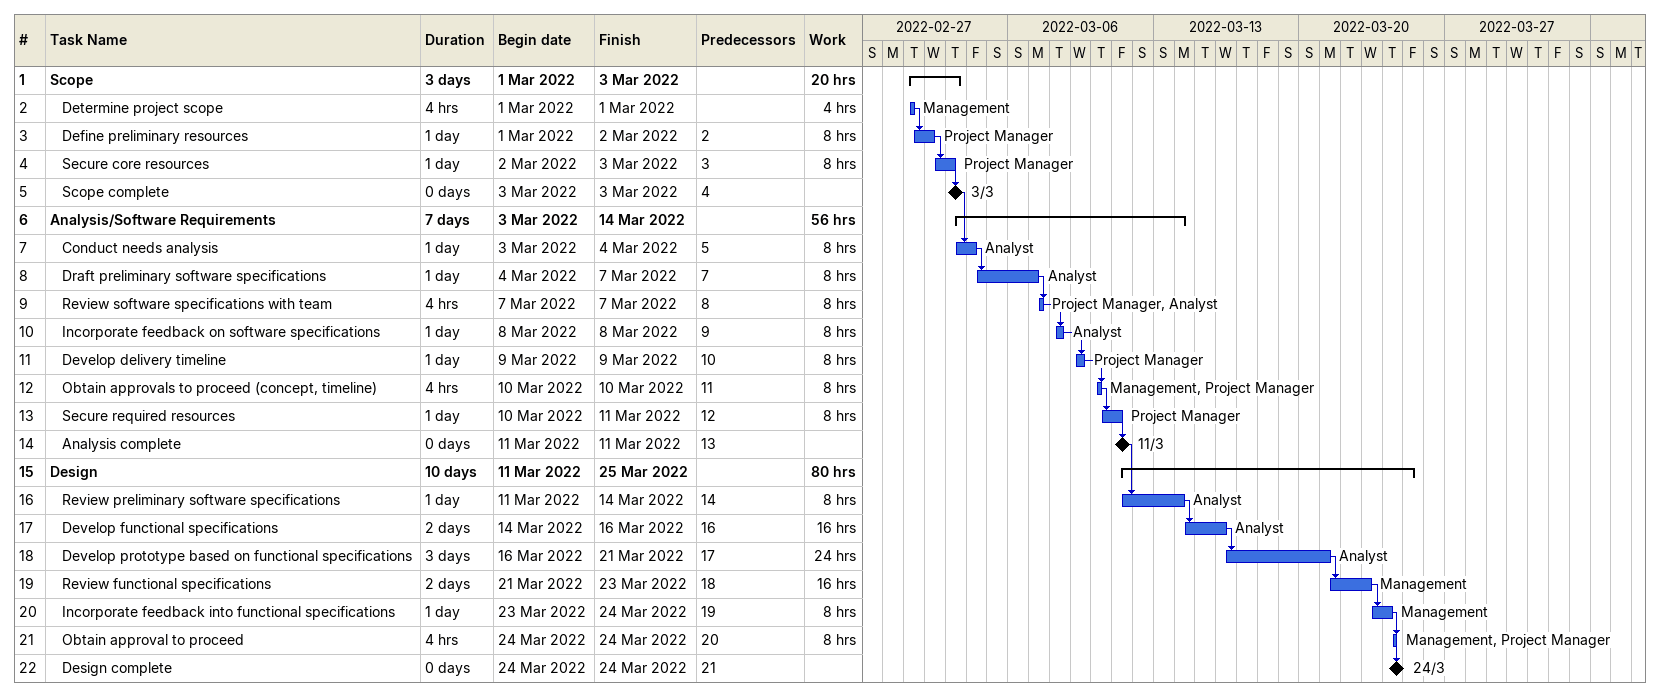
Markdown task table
| ID | Level | Task | Duration | Start | Finish | Predecessors | Resources | Work (h) |
|---|---|---|---|---|---|---|---|---|
| 1 | 1 | **Scope** | 3d | 2022-03-01 | 2022-03-03 |  |  | 20 |
| 2 | 2 | Determine project scope | 4h | 2022-03-01 | 2022-03-01 |  | Management | 4 |
| 3 | 2 | Define preliminary resources | 1d | 2022-03-01 | 2022-03-02 | 2 | Project Manager | 8 |
| 4 | 2 | Secure core resources | 1d | 2022-03-02 | 2022-03-03 | 3 | Project Manager | 8 |
| 5 | 2 | Scope complete | 0d | 2022-03-03 | 2022-03-03 | 4 |  |  |
| 6 | 1 | **Analysis/Software Requirements** | 7d | 2022-03-03 | 2022-03-14 |  |  | 56 |
| 7 | 2 | Conduct needs analysis | 1d | 2022-03-03 | 2022-03-04 | 5 | Analyst | 8 |
| 8 | 2 | Draft preliminary software specifications | 1d | 2022-03-04 | 2022-03-07 | 7 | Analyst | 8 |
| 9 | 2 | Review software specifications with team | 4h | 2022-03-07 | 2022-03-07 | 8 | Project Manager, Analyst | 8 |
| 10 | 2 | Incorporate feedback on software specifications | 1d | 2022-03-08 | 2022-03-08 | 9 | Analyst | 8 |
| 11 | 2 | Develop delivery timeline | 1d | 2022-03-09 | 2022-03-09 | 10 | Project Manager | 8 |
| 12 | 2 | Obtain approvals to proceed (concept, timeline) | 4h | 2022-03-10 | 2022-03-10 | 11 | Management, Project Manager | 8 |
| 13 | 2 | Secure required resources | 1d | 2022-03-10 | 2022-03-11 | 12 | Project Manager | 8 |
| 14 | 2 | Analysis complete | 0d | 2022-03-11 | 2022-03-11 | 13 |  |  |
| 15 | 1 | **Design** | 10d | 2022-03-11 | 2022-03-25 |  |  | 80 |
| 16 | 2 | Review preliminary software specifications | 1d | 2022-03-11 | 2022-03-14 | 14 | Analyst | 8 |
| 17 | 2 | Develop functional specifications | 2d | 2022-03-14 | 2022-03-16 | 16 | Analyst | 16 |
| 18 | 2 | Develop prototype based on functional specifications | 3d | 2022-03-16 | 2022-03-21 | 17 | Analyst | 24 |
| 19 | 2 | Review functional specifications | 2d | 2022-03-21 | 2022-03-23 | 18 | Management | 16 |
| 20 | 2 | Incorporate feedback into functional specifications | 1d | 2022-03-23 | 2022-03-24 | 19 | Management | 8 |
| 21 | 2 | Obtain approval to proceed | 4h | 2022-03-24 | 2022-03-24 | 20 | Management, Project Manager | 8 |
| 22 | 2 | Design complete | 0d | 2022-03-24 | 2022-03-24 | 21 |  |  |
